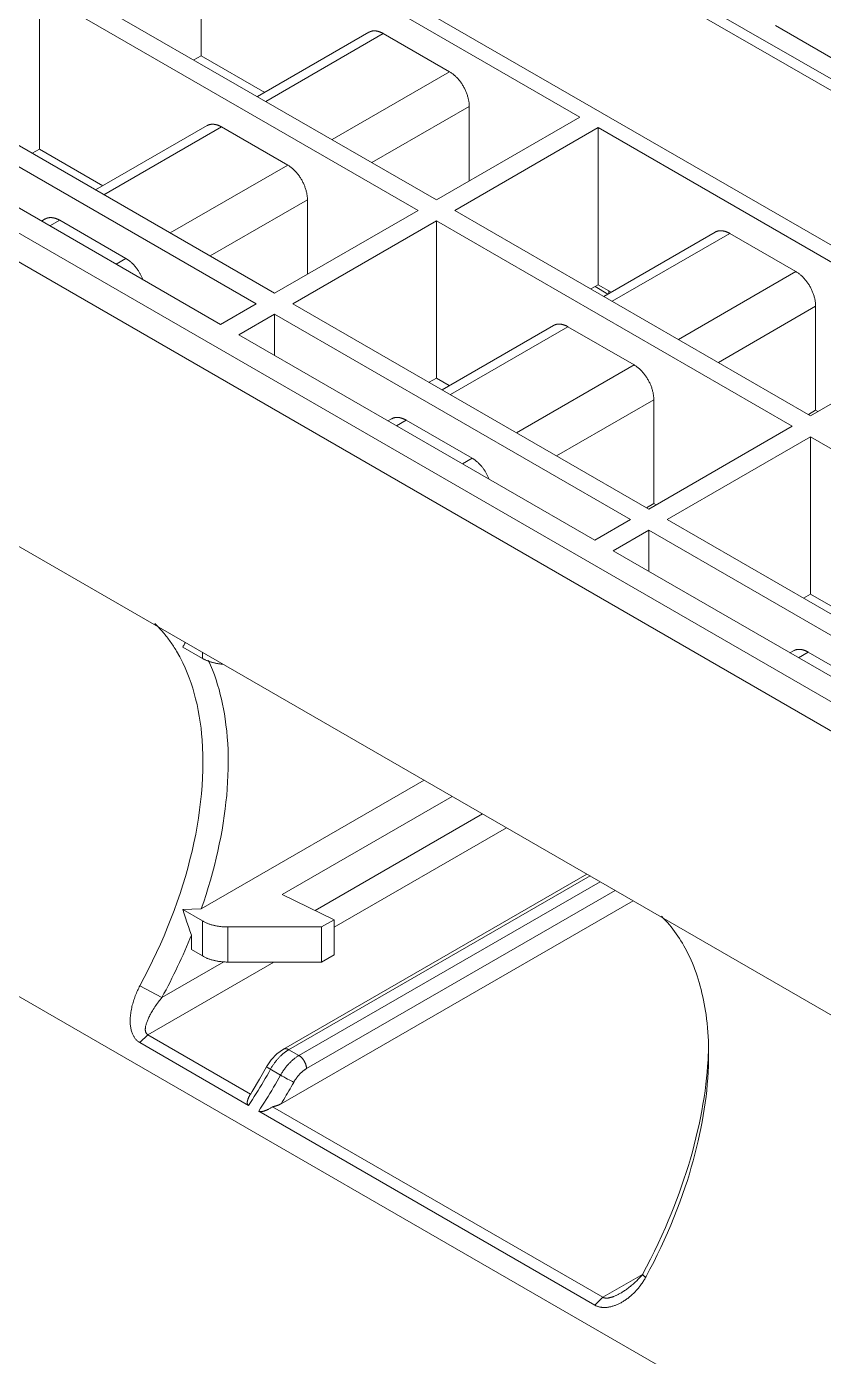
# Model space of a CAD drawing. Header units: inches. Extents: x 67248 to 85686, y -40174 to -31152.
# Drawn here: x 82407.74 to 82431.81, y -32875.11 to -32834.92 of the extents above; entities that cross this region are included whole.
import ezdxf

# ---------------------------------------------------------------- set-up
doc = ezdxf.new("R2010")
doc.units = ezdxf.units.IN
doc.header["$MEASUREMENT"] = 0

# ---------------------------------------------------------------- blocks, each defined once
blk = doc.blocks.new('ET200S')
at = {"lineweight": 0}
for p, q in [((98.562, 58.099), (16.537, 105.455)), ((95.592, 55.16), (11.446, 103.741)), ((49.842, 85.901), (28.134, 98.434)), ((0.38, 97.352), (61.172, 62.254)), ((0.026, 96.739), (60.351, 61.911)), ((24.236, 95.887), (24.236, 91.488)), ((24.236, 95.887), (34.825, 89.774)), ((20.223, 93.57), (30.812, 87.457)), ((19.71, 93.274), (19.71, 88.875)), ((19.71, 93.274), (30.299, 87.161)), ((40.292, 92.336), (50.241, 86.593)), ((28.924, 92.146), (25.807, 90.347)), ((29.328, 92.109), (26.041, 90.211)), ((29.328, 92.109), (31.18, 91.04)), ((24.033, 91.371), (24.236, 91.488)), ((24.236, 91.488), (26.01, 90.464)), ((15.697, 90.958), (26.286, 84.844)), ((31.18, 91.04), (27.893, 89.142)), ((15.185, 90.662), (25.774, 84.548)), ((14.186, 90.085), (24.775, 83.972)), ((31.731, 90.069), (29.009, 88.498)), ((31.731, 87.988), (31.731, 90.069)), ((30.812, 87.457), (34.825, 89.774)), ((24.398, 89.533), (21.281, 87.734)), ((24.803, 89.496), (21.516, 87.599)), ((24.803, 89.496), (26.655, 88.427)), ((31.325, 87.161), (35.337, 89.478)), ((35.337, 85.079), (35.337, 89.478)), ((35.337, 89.478), (45.29, 83.732)), ((53.842, 57.72), (0.026, 88.789)), ((19.507, 88.758), (19.71, 88.875)), ((19.71, 88.875), (21.485, 87.851)), ((26.655, 88.427), (23.367, 86.529)), ((27.206, 87.456), (24.484, 85.885)), ((26.286, 84.844), (30.299, 87.161)), ((27.206, 85.375), (27.206, 87.456)), ((31.325, 87.161), (41.277, 81.415)), ((19.873, 86.921), (19.77, 86.861)), ((20.277, 86.884), (20.004, 86.726)), ((20.277, 86.884), (22.129, 85.814)), ((26.799, 84.548), (30.812, 86.865)), ((30.812, 82.466), (30.812, 86.865)), ((30.812, 86.865), (40.764, 81.119)), ((38.611, 86.553), (35.494, 84.754)), ((39.016, 86.516), (35.729, 84.618)), ((39.016, 86.516), (40.867, 85.447)), ((22.129, 85.814), (21.856, 85.657)), ((40.867, 85.447), (37.58, 83.549)), ((35.134, 84.962), (35.337, 85.079)), ((35.611, 84.821), (35.25, 85.029)), ((35.337, 85.079), (35.697, 84.871)), ((35.632, 84.908), (35.632, 84.833)), ((24.775, 83.972), (25.774, 84.548)), ((26.799, 84.548), (36.752, 78.802)), ((25.288, 83.676), (26.286, 84.252)), ((26.286, 83.099), (26.286, 84.252)), ((26.286, 84.252), (36.239, 78.506)), ((41.418, 84.476), (38.697, 82.905)), ((41.418, 84.476), (41.418, 81.568)), ((34.086, 83.94), (30.969, 82.141)), ((34.49, 83.903), (31.203, 82.006)), ((34.49, 83.903), (36.342, 82.834)), ((25.288, 83.676), (35.24, 77.93)), ((41.277, 81.415), (45.29, 83.732)), ((36.342, 82.834), (33.055, 80.937)), ((30.609, 82.349), (30.812, 82.466)), ((30.812, 82.466), (31.172, 82.258)), ((36.893, 81.863), (34.171, 80.292)), ((36.893, 81.863), (36.893, 78.955)), ((41.215, 81.451), (41.418, 81.568)), ((41.418, 81.568), (41.48, 81.532)), ((29.56, 81.328), (29.457, 81.268)), ((29.965, 81.291), (29.692, 81.133)), ((29.965, 81.291), (31.816, 80.222)), ((36.752, 78.802), (40.764, 81.119)), ((37.264, 78.506), (41.277, 80.823)), ((41.277, 76.424), (41.277, 80.823)), ((41.277, 80.823), (55.897, 72.383)), ((31.816, 80.222), (31.543, 80.064)), ((36.69, 78.838), (36.893, 78.955)), ((36.893, 78.955), (36.955, 78.92)), ((35.24, 77.93), (36.239, 78.506)), ((35.753, 77.634), (36.752, 78.21)), ((36.752, 77.057), (36.752, 78.21)), ((36.752, 78.21), (51.371, 69.77)), ((37.264, 78.506), (51.884, 70.066)), ((35.753, 77.634), (50.372, 69.193)), ((41.074, 76.307), (41.277, 76.424)), ((41.277, 76.424), (42.415, 75.767)), ((43.528, 51.078), (0.026, 76.193)), ((23.721, 74.939), (24.27, 74.622)), ((40.7, 74.777), (40.803, 74.837)), ((24.27, 74.622), (24.27, 74.793)), ((40.935, 74.642), (41.208, 74.8)), ((43.06, 73.731), (41.208, 74.8)), ((30.473, 71.211), (24.236, 67.61)), ((31.251, 70.762), (26.496, 68.017)), ((32.1, 70.272), (27.419, 67.569)), ((27.957, 67.1), (32.775, 69.882)), ((35.021, 68.586), (26.534, 63.686)), ((35.109, 68.535), (26.678, 63.668)), ((35.391, 68.372), (26.967, 63.508)), ((35.816, 68.127), (27.179, 63.141)), ((36.311, 67.841), (26.471, 62.16)), ((26.496, 68.017), (27.957, 67.309)), ((24.27, 67.274), (23.718, 67.592)), ((24.27, 66.294), (24.27, 67.274)), ((24.977, 66.125), (24.977, 67.105)), ((27.603, 67.105), (24.977, 67.105)), ((27.957, 67.309), (27.603, 67.105)), ((27.603, 67.105), (27.603, 66.125)), ((27.957, 67.309), (27.957, 66.329)), ((23.962, 66.881), (23.962, 66.472)), ((24.27, 66.294), (23.962, 66.472)), ((27.957, 66.329), (27.603, 66.125)), ((22.742, 64.089), (26.267, 66.125)), ((23.137, 65.134), (24.867, 66.133)), ((27.603, 66.125), (24.977, 66.125)), ((23.137, 65.134), (22.522, 65.463)), ((22.742, 64.089), (22.518, 63.869)), ((22.742, 64.089), (25.614, 62.431)), ((22.518, 63.869), (25.559, 62.113)), ((26.534, 63.686), (26.352, 63.553)), ((26.684, 63.671), (26.967, 63.508)), ((26.194, 63.384), (26.064, 63.189)), ((26.352, 63.553), (26.194, 63.384)), ((26.064, 63.189), (25.865, 62.843)), ((26.08, 63.177), (26.078, 63.179)), ((26.083, 63.176), (26.08, 63.177)), ((26.088, 63.173), (26.083, 63.176)), ((26.111, 63.16), (26.088, 63.173)), ((26.156, 63.133), (26.135, 63.145)), ((26.456, 62.96), (26.156, 63.133)), ((25.865, 62.843), (25.657, 62.501)), ((25.657, 62.501), (25.619, 62.439)), ((25.842, 61.95), (35.246, 56.52)), ((26.233, 62.073), (35.47, 56.741)), ((35.47, 56.741), (36.572, 57.377)), ((36.572, 57.377), (36.664, 57.298)), ((36.664, 57.298), (36.679, 57.325)), ((35.47, 56.741), (35.246, 56.52))]:
    blk.add_line(p, q, dxfattribs=at)
for points in [[(28.924, 92.146), (28.93, 92.149), (28.937, 92.153), (28.943, 92.156), (28.95, 92.159), (28.957, 92.162), (28.963, 92.165), (28.97, 92.167), (28.977, 92.17), (28.984, 92.172), (28.991, 92.174), (28.998, 92.176), (29.005, 92.178), (29.013, 92.179), (29.02, 92.181), (29.027, 92.182), (29.035, 92.183), (29.042, 92.184), (29.05, 92.184), (29.058, 92.185), (29.065, 92.185), (29.073, 92.185), (29.08, 92.185), (29.088, 92.185), (29.095, 92.185), (29.103, 92.184), (29.111, 92.184), (29.118, 92.183), (29.126, 92.182), (29.133, 92.181), (29.141, 92.18), (29.148, 92.178), (29.156, 92.177), (29.165, 92.175), (29.175, 92.173), (29.184, 92.17), (29.194, 92.168), (29.203, 92.165), (29.213, 92.162), (29.222, 92.159), (29.231, 92.155), (29.24, 92.152), (29.249, 92.148), (29.258, 92.144), (29.267, 92.14), (29.276, 92.136), (29.285, 92.132), (29.294, 92.128), (29.303, 92.123), (29.311, 92.119), (29.32, 92.114), (29.328, 92.109)], [(31.18, 91.04), (31.199, 91.029), (31.217, 91.017), (31.235, 91.005), (31.252, 90.993), (31.269, 90.98), (31.286, 90.967), (31.303, 90.953), (31.319, 90.939), (31.335, 90.924), (31.351, 90.909), (31.368, 90.893), (31.385, 90.876), (31.401, 90.858), (31.417, 90.841), (31.433, 90.823), (31.448, 90.804), (31.463, 90.786), (31.477, 90.767), (31.491, 90.748), (31.505, 90.729), (31.519, 90.708), (31.532, 90.688), (31.545, 90.667), (31.558, 90.646), (31.571, 90.624), (31.583, 90.603), (31.594, 90.581), (31.605, 90.559), (31.616, 90.537), (31.626, 90.514), (31.636, 90.492), (31.645, 90.47), (31.654, 90.448), (31.663, 90.426), (31.671, 90.403), (31.678, 90.38), (31.686, 90.357), (31.692, 90.334), (31.699, 90.311), (31.704, 90.287), (31.709, 90.266), (31.714, 90.244), (31.717, 90.223), (31.721, 90.201), (31.724, 90.179), (31.726, 90.157), (31.728, 90.135), (31.73, 90.113), (31.731, 90.091), (31.731, 90.069)], [(24.399, 89.533), (24.405, 89.537), (24.411, 89.54), (24.418, 89.543), (24.425, 89.546), (24.431, 89.549), (24.438, 89.552), (24.445, 89.555), (24.452, 89.557), (24.458, 89.559), (24.465, 89.561), (24.472, 89.563), (24.48, 89.565), (24.487, 89.567), (24.495, 89.568), (24.502, 89.569), (24.51, 89.57), (24.517, 89.571), (24.525, 89.572), (24.532, 89.572), (24.54, 89.572), (24.547, 89.573), (24.555, 89.573), (24.562, 89.572), (24.57, 89.572), (24.578, 89.572), (24.585, 89.571), (24.593, 89.57), (24.6, 89.569), (24.608, 89.568), (24.615, 89.567), (24.623, 89.566), (24.63, 89.564), (24.64, 89.562), (24.649, 89.56), (24.659, 89.558), (24.668, 89.555), (24.678, 89.552), (24.687, 89.549), (24.696, 89.546), (24.706, 89.543), (24.715, 89.539), (24.724, 89.535), (24.733, 89.532), (24.742, 89.528), (24.751, 89.524), (24.76, 89.519), (24.768, 89.515), (24.777, 89.51), (24.786, 89.506), (24.794, 89.501), (24.803, 89.496)], [(26.655, 88.427), (26.673, 88.416), (26.691, 88.405), (26.709, 88.393), (26.727, 88.38), (26.744, 88.367), (26.761, 88.354), (26.778, 88.34), (26.794, 88.326), (26.81, 88.311), (26.826, 88.297), (26.843, 88.28), (26.859, 88.263), (26.876, 88.246), (26.892, 88.228), (26.907, 88.21), (26.922, 88.192), (26.937, 88.173), (26.952, 88.154), (26.966, 88.135), (26.979, 88.116), (26.993, 88.095), (27.007, 88.075), (27.02, 88.054), (27.033, 88.033), (27.045, 88.012), (27.057, 87.99), (27.069, 87.968), (27.08, 87.946), (27.091, 87.924), (27.101, 87.902), (27.111, 87.88), (27.12, 87.858), (27.129, 87.835), (27.137, 87.813), (27.145, 87.79), (27.153, 87.767), (27.16, 87.744), (27.167, 87.721), (27.173, 87.698), (27.179, 87.675), (27.184, 87.653), (27.188, 87.632), (27.192, 87.61), (27.196, 87.588), (27.199, 87.566), (27.201, 87.544), (27.203, 87.522), (27.204, 87.5), (27.205, 87.478), (27.206, 87.456)], [(19.873, 86.92), (19.879, 86.924), (19.886, 86.927), (19.892, 86.931), (19.899, 86.934), (19.906, 86.937), (19.912, 86.939), (19.919, 86.942), (19.926, 86.944), (19.933, 86.946), (19.94, 86.949), (19.947, 86.95), (19.954, 86.952), (19.962, 86.954), (19.969, 86.955), (19.977, 86.956), (19.984, 86.957), (19.992, 86.958), (19.999, 86.959), (20.007, 86.959), (20.014, 86.96), (20.022, 86.96), (20.029, 86.96), (20.037, 86.96), (20.045, 86.959), (20.052, 86.959), (20.06, 86.958), (20.067, 86.957), (20.075, 86.956), (20.082, 86.955), (20.09, 86.954), (20.097, 86.953), (20.105, 86.952), (20.114, 86.949), (20.124, 86.947), (20.133, 86.945), (20.143, 86.942), (20.152, 86.939), (20.162, 86.936), (20.171, 86.933), (20.18, 86.93), (20.189, 86.926), (20.198, 86.923), (20.207, 86.919), (20.216, 86.915), (20.225, 86.911), (20.234, 86.907), (20.243, 86.902), (20.252, 86.898), (20.26, 86.893), (20.269, 86.888), (20.277, 86.884)], [(38.611, 86.553), (38.618, 86.557), (38.624, 86.56), (38.631, 86.563), (38.637, 86.566), (38.644, 86.569), (38.651, 86.572), (38.658, 86.574), (38.664, 86.577), (38.671, 86.579), (38.678, 86.581), (38.685, 86.583), (38.693, 86.585), (38.7, 86.586), (38.707, 86.588), (38.715, 86.589), (38.722, 86.59), (38.73, 86.591), (38.737, 86.591), (38.745, 86.592), (38.753, 86.592), (38.76, 86.592), (38.768, 86.592), (38.775, 86.592), (38.783, 86.592), (38.79, 86.591), (38.798, 86.591), (38.806, 86.59), (38.813, 86.589), (38.821, 86.588), (38.828, 86.587), (38.836, 86.586), (38.843, 86.584), (38.853, 86.582), (38.862, 86.58), (38.872, 86.577), (38.881, 86.575), (38.891, 86.572), (38.9, 86.569), (38.909, 86.566), (38.918, 86.562), (38.928, 86.559), (38.937, 86.555), (38.946, 86.551), (38.955, 86.548), (38.964, 86.543), (38.972, 86.539), (38.981, 86.535), (38.99, 86.53), (38.999, 86.526), (39.007, 86.521), (39.016, 86.516)], [(22.129, 85.814), (22.143, 85.806), (22.157, 85.797), (22.171, 85.788), (22.185, 85.779), (22.199, 85.769), (22.212, 85.759), (22.225, 85.749), (22.238, 85.739), (22.251, 85.728), (22.263, 85.718), (22.276, 85.707), (22.288, 85.695), (22.3, 85.684), (22.314, 85.67), (22.328, 85.656), (22.342, 85.642), (22.356, 85.627), (22.369, 85.612), (22.382, 85.597), (22.394, 85.582), (22.407, 85.567), (22.419, 85.551), (22.431, 85.535), (22.443, 85.519), (22.454, 85.503), (22.466, 85.486), (22.477, 85.469), (22.488, 85.452), (22.499, 85.434), (22.509, 85.417), (22.52, 85.399), (22.53, 85.381), (22.539, 85.363), (22.549, 85.344), (22.558, 85.326), (22.567, 85.308), (22.576, 85.289), (22.584, 85.27), (22.592, 85.251), (22.6, 85.231)], [(40.867, 85.447), (40.886, 85.436), (40.904, 85.425), (40.922, 85.412), (40.94, 85.4), (40.957, 85.387), (40.974, 85.374), (40.99, 85.36), (41.007, 85.346), (41.023, 85.331), (41.039, 85.317), (41.056, 85.3), (41.072, 85.283), (41.089, 85.266), (41.104, 85.248), (41.12, 85.23), (41.135, 85.212), (41.15, 85.193), (41.164, 85.174), (41.179, 85.155), (41.192, 85.136), (41.206, 85.115), (41.22, 85.095), (41.233, 85.074), (41.246, 85.053), (41.258, 85.031), (41.27, 85.01), (41.282, 84.988), (41.293, 84.966), (41.303, 84.944), (41.314, 84.922), (41.324, 84.9), (41.333, 84.877), (41.342, 84.855), (41.35, 84.833), (41.358, 84.81), (41.366, 84.787), (41.373, 84.764), (41.38, 84.741), (41.386, 84.718), (41.392, 84.695), (41.397, 84.673), (41.401, 84.651), (41.405, 84.63), (41.408, 84.608), (41.411, 84.586), (41.414, 84.564), (41.416, 84.542), (41.417, 84.52), (41.418, 84.498), (41.418, 84.476)], [(34.086, 83.94), (34.092, 83.944), (34.099, 83.947), (34.105, 83.95), (34.112, 83.953), (34.119, 83.956), (34.125, 83.959), (34.132, 83.962), (34.139, 83.964), (34.146, 83.966), (34.153, 83.968), (34.16, 83.97), (34.167, 83.972), (34.175, 83.974), (34.182, 83.975), (34.189, 83.976), (34.197, 83.977), (34.204, 83.978), (34.212, 83.979), (34.22, 83.979), (34.227, 83.98), (34.235, 83.98), (34.242, 83.98), (34.25, 83.979), (34.257, 83.979), (34.265, 83.979), (34.273, 83.978), (34.28, 83.977), (34.288, 83.976), (34.295, 83.975), (34.303, 83.974), (34.31, 83.973), (34.318, 83.971), (34.327, 83.969), (34.337, 83.967), (34.346, 83.965), (34.356, 83.962), (34.365, 83.959), (34.375, 83.956), (34.384, 83.953), (34.393, 83.95), (34.402, 83.946), (34.411, 83.943), (34.42, 83.939), (34.429, 83.935), (34.438, 83.931), (34.447, 83.926), (34.456, 83.922), (34.465, 83.918), (34.473, 83.913), (34.482, 83.908), (34.49, 83.903)], [(36.342, 82.834), (36.36, 82.823), (36.379, 82.812), (36.397, 82.8), (36.414, 82.787), (36.431, 82.774), (36.448, 82.761), (36.465, 82.747), (36.481, 82.733), (36.497, 82.719), (36.513, 82.704), (36.53, 82.687), (36.547, 82.67), (36.563, 82.653), (36.579, 82.635), (36.595, 82.617), (36.61, 82.599), (36.625, 82.58), (36.639, 82.561), (36.653, 82.542), (36.667, 82.523), (36.681, 82.503), (36.694, 82.482), (36.707, 82.461), (36.72, 82.44), (36.733, 82.419), (36.745, 82.397), (36.756, 82.375), (36.767, 82.353), (36.778, 82.331), (36.788, 82.309), (36.798, 82.287), (36.807, 82.265), (36.816, 82.242), (36.825, 82.22), (36.833, 82.197), (36.84, 82.174), (36.848, 82.151), (36.854, 82.128), (36.86, 82.105), (36.866, 82.082), (36.871, 82.06), (36.875, 82.039), (36.879, 82.017), (36.883, 81.995), (36.886, 81.973), (36.888, 81.951), (36.89, 81.929), (36.892, 81.907), (36.893, 81.885), (36.893, 81.863)], [(29.561, 81.327), (29.567, 81.331), (29.573, 81.334), (29.58, 81.338), (29.586, 81.341), (29.593, 81.344), (29.6, 81.346), (29.607, 81.349), (29.613, 81.351), (29.62, 81.354), (29.627, 81.356), (29.634, 81.358), (29.642, 81.359), (29.649, 81.361), (29.657, 81.362), (29.664, 81.363), (29.671, 81.364), (29.679, 81.365), (29.686, 81.366), (29.694, 81.366), (29.702, 81.367), (29.709, 81.367), (29.717, 81.367), (29.724, 81.367), (29.732, 81.366), (29.739, 81.366), (29.747, 81.365), (29.755, 81.364), (29.762, 81.364), (29.77, 81.363), (29.777, 81.361), (29.785, 81.36), (29.792, 81.359), (29.802, 81.357), (29.811, 81.354), (29.821, 81.352), (29.83, 81.349), (29.84, 81.346), (29.849, 81.343), (29.858, 81.34), (29.868, 81.337), (29.877, 81.333), (29.886, 81.33), (29.895, 81.326), (29.904, 81.322), (29.913, 81.318), (29.922, 81.314), (29.93, 81.309), (29.939, 81.305), (29.948, 81.3), (29.956, 81.295), (29.965, 81.291)], [(31.816, 80.222), (31.831, 80.213), (31.845, 80.204), (31.859, 80.195), (31.872, 80.186), (31.886, 80.176), (31.899, 80.167), (31.912, 80.156), (31.925, 80.146), (31.938, 80.135), (31.951, 80.125), (31.963, 80.114), (31.976, 80.102), (31.988, 80.091), (32.002, 80.077), (32.016, 80.063), (32.03, 80.049), (32.043, 80.034), (32.056, 80.019), (32.069, 80.004), (32.082, 79.989), (32.094, 79.974), (32.106, 79.958), (32.118, 79.942), (32.13, 79.926), (32.141, 79.91), (32.153, 79.893), (32.164, 79.876), (32.175, 79.859), (32.186, 79.841), (32.197, 79.824), (32.207, 79.806), (32.217, 79.788), (32.227, 79.77), (32.236, 79.752), (32.245, 79.733), (32.254, 79.715), (32.263, 79.696), (32.271, 79.677), (32.28, 79.658), (32.287, 79.638)], [(23.545, 74.825), (23.524, 74.86), (23.503, 74.894), (23.482, 74.928), (23.46, 74.961), (23.438, 74.995), (23.416, 75.028), (23.393, 75.061), (23.37, 75.094), (23.346, 75.127), (23.322, 75.159), (23.298, 75.191), (23.274, 75.223), (23.249, 75.254), (23.224, 75.285), (23.198, 75.316), (23.173, 75.346), (23.149, 75.375), (23.123, 75.403), (23.098, 75.432), (23.072, 75.46), (23.045, 75.488), (23.019, 75.515), (22.992, 75.542), (22.965, 75.569), (22.937, 75.596)], [(22.522, 65.463), (22.644, 65.692), (22.762, 65.922), (22.877, 66.154), (22.988, 66.389), (23.095, 66.625), (23.198, 66.862), (23.296, 67.096), (23.389, 67.332), (23.478, 67.569), (23.564, 67.807), (23.645, 68.047), (23.722, 68.288), (23.792, 68.521), (23.858, 68.755), (23.92, 68.99), (23.978, 69.226), (24.031, 69.463), (24.08, 69.702), (24.121, 69.927), (24.158, 70.154), (24.191, 70.381), (24.219, 70.608), (24.242, 70.836), (24.261, 71.065), (24.273, 71.277), (24.281, 71.49), (24.283, 71.703), (24.281, 71.916), (24.274, 72.128), (24.261, 72.341), (24.246, 72.507), (24.229, 72.673), (24.207, 72.839), (24.181, 73.004), (24.152, 73.168), (24.118, 73.332), (24.079, 73.495), (24.041, 73.642), (23.998, 73.788), (23.951, 73.933), (23.901, 74.076), (23.845, 74.218), (23.786, 74.358), (23.722, 74.496), (23.637, 74.662), (23.545, 74.825)], [(23.792, 75.069), (23.78, 75.047), (23.768, 75.026), (23.756, 75.004), (23.745, 74.982), (23.733, 74.961), (23.721, 74.939)], [(40.804, 74.836), (40.81, 74.84), (40.816, 74.843), (40.823, 74.847), (40.829, 74.85), (40.836, 74.853), (40.843, 74.855), (40.85, 74.858), (40.857, 74.86), (40.863, 74.863), (40.87, 74.865), (40.877, 74.866), (40.885, 74.868), (40.892, 74.87), (40.9, 74.871), (40.907, 74.872), (40.915, 74.873), (40.922, 74.874), (40.93, 74.875), (40.937, 74.875), (40.945, 74.876), (40.952, 74.876), (40.96, 74.876), (40.967, 74.876), (40.975, 74.875), (40.983, 74.875), (40.99, 74.874), (40.998, 74.873), (41.005, 74.873), (41.013, 74.872), (41.02, 74.87), (41.028, 74.869), (41.035, 74.868), (41.045, 74.866), (41.054, 74.863), (41.064, 74.861), (41.073, 74.858), (41.083, 74.855), (41.092, 74.852), (41.101, 74.849), (41.111, 74.846), (41.12, 74.842), (41.129, 74.839), (41.138, 74.835), (41.147, 74.831), (41.156, 74.827), (41.165, 74.823), (41.173, 74.818), (41.182, 74.814), (41.191, 74.809), (41.199, 74.804), (41.208, 74.8)], [(24.433, 74.572), (24.493, 74.436), (24.55, 74.298), (24.602, 74.159), (24.651, 74.019), (24.694, 73.885), (24.733, 73.751), (24.769, 73.616), (24.802, 73.48), (24.832, 73.344), (24.859, 73.207), (24.883, 73.069), (24.905, 72.931), (24.928, 72.759), (24.948, 72.587), (24.963, 72.414), (24.975, 72.24), (24.984, 72.067), (24.989, 71.893), (24.99, 71.72), (24.989, 71.532), (24.983, 71.345), (24.974, 71.157), (24.962, 70.97), (24.947, 70.783), (24.928, 70.597), (24.906, 70.411), (24.88, 70.212), (24.85, 70.014), (24.817, 69.816), (24.78, 69.619), (24.741, 69.422), (24.699, 69.226), (24.653, 69.03), (24.603, 68.825), (24.549, 68.62), (24.492, 68.416), (24.432, 68.213), (24.369, 68.011), (24.304, 67.81), (24.236, 67.61)], [(24.84, 74.459), (24.819, 74.46), (24.799, 74.462), (24.779, 74.465), (24.759, 74.467), (24.738, 74.47), (24.718, 74.473), (24.699, 74.476), (24.681, 74.479), (24.662, 74.483), (24.643, 74.486), (24.624, 74.49), (24.606, 74.494), (24.587, 74.499), (24.569, 74.503), (24.55, 74.508), (24.532, 74.513), (24.513, 74.519), (24.495, 74.525), (24.477, 74.53), (24.461, 74.536), (24.444, 74.542), (24.428, 74.548), (24.411, 74.554), (24.395, 74.561), (24.379, 74.568), (24.363, 74.575), (24.347, 74.582), (24.332, 74.59), (24.316, 74.597), (24.3, 74.605), (24.285, 74.614), (24.27, 74.622)], [(23.718, 67.592), (23.976, 67.601), (24.236, 67.61)], [(23.718, 67.592), (23.756, 67.476), (23.795, 67.36), (23.836, 67.242), (23.876, 67.123), (23.919, 67.002), (23.962, 66.881)], [(38.426, 63.551), (38.425, 63.674), (38.422, 63.797), (38.418, 63.919), (38.412, 64.042), (38.404, 64.165), (38.394, 64.287), (38.382, 64.409), (38.368, 64.531), (38.352, 64.653), (38.337, 64.754), (38.321, 64.855), (38.303, 64.955), (38.284, 65.055), (38.263, 65.155), (38.24, 65.254), (38.216, 65.353), (38.19, 65.452), (38.162, 65.55), (38.132, 65.648), (38.104, 65.737), (38.073, 65.826), (38.041, 65.914), (38.008, 66.002), (37.973, 66.089), (37.936, 66.176), (37.897, 66.261), (37.857, 66.346), (37.815, 66.43), (37.771, 66.513), (37.732, 66.582), (37.693, 66.651), (37.652, 66.718), (37.609, 66.785), (37.566, 66.851), (37.521, 66.916), (37.475, 66.98), (37.427, 67.044), (37.378, 67.106), (37.328, 67.167), (37.276, 67.227), (37.221, 67.287), (37.165, 67.347), (37.107, 67.405)], [(24.27, 67.274), (24.286, 67.264), (24.303, 67.255), (24.32, 67.247), (24.337, 67.238), (24.354, 67.23), (24.371, 67.223), (24.388, 67.215), (24.406, 67.208), (24.424, 67.201), (24.441, 67.194), (24.459, 67.188), (24.477, 67.182), (24.497, 67.176), (24.517, 67.169), (24.536, 67.164), (24.556, 67.158), (24.576, 67.153), (24.596, 67.148), (24.617, 67.143), (24.637, 67.139), (24.657, 67.135), (24.677, 67.131), (24.698, 67.128), (24.718, 67.124), (24.742, 67.121), (24.765, 67.118), (24.788, 67.115), (24.812, 67.113), (24.836, 67.11), (24.859, 67.109), (24.883, 67.107), (24.906, 67.106), (24.93, 67.105), (24.953, 67.105), (24.977, 67.105)], [(23.962, 66.881), (23.916, 66.77), (23.87, 66.659), (23.823, 66.548), (23.775, 66.438), (23.727, 66.328), (23.677, 66.218), (23.627, 66.109), (23.576, 66), (23.524, 65.89), (23.471, 65.781), (23.417, 65.672), (23.362, 65.564), (23.307, 65.456), (23.251, 65.348), (23.194, 65.241), (23.137, 65.134)], [(24.977, 66.125), (24.953, 66.125), (24.93, 66.125), (24.906, 66.126), (24.883, 66.127), (24.859, 66.129), (24.836, 66.131), (24.812, 66.133), (24.788, 66.135), (24.765, 66.138), (24.742, 66.141), (24.718, 66.144), (24.698, 66.148), (24.677, 66.151), (24.657, 66.155), (24.637, 66.159), (24.617, 66.164), (24.596, 66.168), (24.576, 66.173), (24.556, 66.178), (24.536, 66.184), (24.517, 66.19), (24.497, 66.196), (24.477, 66.202), (24.459, 66.208), (24.441, 66.215), (24.424, 66.221), (24.406, 66.228), (24.388, 66.235), (24.371, 66.243), (24.354, 66.251), (24.337, 66.259), (24.32, 66.267), (24.303, 66.276), (24.286, 66.285), (24.27, 66.294)], [(22.522, 65.463), (22.504, 65.429), (22.486, 65.394), (22.469, 65.359), (22.452, 65.324), (22.436, 65.289), (22.421, 65.253), (22.406, 65.217), (22.392, 65.181), (22.378, 65.144), (22.365, 65.107), (22.352, 65.07), (22.34, 65.033), (22.329, 64.996), (22.318, 64.958), (22.308, 64.92), (22.299, 64.881), (22.29, 64.841), (22.281, 64.801), (22.274, 64.761), (22.267, 64.721), (22.262, 64.681), (22.257, 64.644), (22.254, 64.607), (22.251, 64.571), (22.249, 64.534), (22.248, 64.497), (22.248, 64.46), (22.249, 64.432), (22.25, 64.403), (22.252, 64.375), (22.255, 64.347), (22.258, 64.318), (22.263, 64.29), (22.268, 64.262), (22.273, 64.238), (22.279, 64.214), (22.285, 64.19), (22.293, 64.166), (22.301, 64.142), (22.31, 64.119), (22.32, 64.096), (22.328, 64.078), (22.337, 64.061), (22.346, 64.044), (22.356, 64.027), (22.367, 64.011), (22.378, 63.995), (22.39, 63.979), (22.403, 63.964), (22.415, 63.95), (22.429, 63.937), (22.442, 63.924), (22.457, 63.912), (22.471, 63.9), (22.486, 63.889), (22.502, 63.878), (22.518, 63.869)], [(23.137, 65.134), (23.111, 65.102), (23.086, 65.071), (23.061, 65.038), (23.036, 65.006), (23.012, 64.973), (22.988, 64.94), (22.964, 64.905), (22.94, 64.87), (22.917, 64.835), (22.895, 64.799), (22.872, 64.763), (22.854, 64.731), (22.835, 64.699), (22.818, 64.667), (22.8, 64.635), (22.784, 64.602), (22.772, 64.578), (22.761, 64.554), (22.75, 64.53), (22.739, 64.505), (22.729, 64.48), (22.719, 64.456), (22.712, 64.435), (22.705, 64.413), (22.698, 64.392), (22.692, 64.37), (22.686, 64.349), (22.681, 64.327), (22.679, 64.312), (22.676, 64.297), (22.674, 64.282), (22.673, 64.267), (22.672, 64.252), (22.671, 64.237), (22.672, 64.222), (22.673, 64.211), (22.674, 64.201), (22.675, 64.191), (22.677, 64.181), (22.68, 64.171), (22.683, 64.161), (22.687, 64.151), (22.692, 64.142), (22.696, 64.135), (22.7, 64.128), (22.705, 64.122), (22.71, 64.115), (22.716, 64.109), (22.722, 64.104), (22.728, 64.098), (22.735, 64.094), (22.742, 64.089)], [(26.684, 63.671), (26.681, 63.673), (26.678, 63.675), (26.675, 63.676), (26.672, 63.678), (26.669, 63.679), (26.666, 63.681), (26.663, 63.682), (26.66, 63.684), (26.656, 63.685), (26.653, 63.687), (26.65, 63.688), (26.647, 63.689), (26.644, 63.69), (26.64, 63.691), (26.637, 63.693), (26.634, 63.694), (26.63, 63.694), (26.627, 63.695), (26.624, 63.696), (26.62, 63.697), (26.617, 63.698), (26.613, 63.698), (26.61, 63.699), (26.606, 63.699), (26.603, 63.699), (26.6, 63.7), (26.598, 63.7), (26.595, 63.7), (26.592, 63.7), (26.59, 63.7), (26.587, 63.7), (26.584, 63.7), (26.582, 63.7), (26.579, 63.7), (26.576, 63.699), (26.574, 63.699), (26.571, 63.699), (26.569, 63.698), (26.566, 63.698), (26.563, 63.697), (26.561, 63.697), (26.558, 63.696), (26.556, 63.695), (26.553, 63.694), (26.551, 63.694), (26.548, 63.693), (26.546, 63.692), (26.543, 63.691), (26.541, 63.69), (26.539, 63.689), (26.536, 63.687), (26.534, 63.686)], [(26.678, 63.668), (26.672, 63.664), (26.666, 63.66), (26.659, 63.656), (26.653, 63.653), (26.647, 63.649), (26.641, 63.645), (26.635, 63.641), (26.629, 63.637), (26.623, 63.633), (26.617, 63.629), (26.611, 63.625), (26.605, 63.621), (26.6, 63.617), (26.594, 63.612), (26.588, 63.608)], [(26.546, 63.576), (26.531, 63.563), (26.516, 63.551), (26.502, 63.538), (26.487, 63.526), (26.473, 63.512), (26.459, 63.499), (26.446, 63.486), (26.432, 63.472), (26.419, 63.458), (26.405, 63.444), (26.392, 63.429), (26.378, 63.414), (26.365, 63.399), (26.352, 63.384), (26.339, 63.368), (26.326, 63.352), (26.314, 63.336), (26.301, 63.32), (26.289, 63.304), (26.277, 63.288), (26.265, 63.27), (26.252, 63.252), (26.24, 63.234), (26.228, 63.216), (26.217, 63.198), (26.205, 63.179), (26.194, 63.161), (26.183, 63.142), (26.173, 63.123)], [(26.967, 63.508), (26.95, 63.498), (26.934, 63.488), (26.918, 63.478), (26.902, 63.467), (26.886, 63.456), (26.871, 63.445), (26.855, 63.433), (26.84, 63.421), (26.825, 63.409), (26.809, 63.396), (26.793, 63.383), (26.778, 63.369), (26.762, 63.355), (26.747, 63.341), (26.732, 63.326), (26.718, 63.311), (26.703, 63.297), (26.689, 63.282), (26.672, 63.263), (26.656, 63.245), (26.64, 63.226), (26.624, 63.208), (26.609, 63.188), (26.593, 63.169), (26.579, 63.15), (26.564, 63.13), (26.549, 63.109), (26.535, 63.088), (26.521, 63.068), (26.507, 63.046), (26.494, 63.025), (26.481, 63.004), (26.468, 62.982), (26.456, 62.96)], [(26.588, 63.608), (26.584, 63.605), (26.579, 63.602), (26.575, 63.599), (26.571, 63.595), (26.567, 63.592), (26.563, 63.589), (26.558, 63.586), (26.554, 63.582), (26.546, 63.576)], [(27.179, 63.141), (27.179, 63.149), (27.179, 63.157), (27.178, 63.165), (27.177, 63.173), (27.177, 63.181), (27.175, 63.189), (27.174, 63.197), (27.173, 63.204), (27.171, 63.212), (27.169, 63.22), (27.167, 63.228), (27.165, 63.236), (27.163, 63.244), (27.16, 63.253), (27.157, 63.262), (27.154, 63.271), (27.15, 63.28), (27.147, 63.289), (27.143, 63.298), (27.139, 63.307), (27.135, 63.316), (27.131, 63.324), (27.126, 63.333), (27.122, 63.341), (27.117, 63.35), (27.112, 63.358), (27.107, 63.366), (27.102, 63.374), (27.096, 63.382), (27.091, 63.39), (27.085, 63.398), (27.08, 63.406), (27.074, 63.413), (27.067, 63.421), (27.061, 63.428), (27.055, 63.435), (27.048, 63.442), (27.043, 63.448), (27.037, 63.454), (27.031, 63.46), (27.025, 63.465), (27.019, 63.47), (27.013, 63.476), (27.007, 63.481), (27, 63.486), (26.994, 63.49), (26.987, 63.495), (26.981, 63.5), (26.974, 63.504), (26.967, 63.508)], [(36.572, 57.377), (36.687, 57.593), (36.799, 57.81), (36.908, 58.028), (37.013, 58.248), (37.116, 58.47), (37.215, 58.693), (37.297, 58.883), (37.377, 59.074), (37.454, 59.267), (37.528, 59.46), (37.6, 59.654), (37.67, 59.849), (37.736, 60.045), (37.799, 60.236), (37.858, 60.427), (37.915, 60.619), (37.97, 60.812), (38.022, 61.006), (38.071, 61.201), (38.117, 61.396), (38.158, 61.582), (38.197, 61.768), (38.233, 61.956), (38.266, 62.143), (38.296, 62.332), (38.324, 62.52), (38.348, 62.709), (38.367, 62.877), (38.384, 63.046), (38.397, 63.214), (38.409, 63.383), (38.417, 63.552)], [(36.679, 57.325), (36.785, 57.525), (36.889, 57.727), (36.99, 57.93), (37.088, 58.135), (37.184, 58.341), (37.276, 58.548), (37.367, 58.759), (37.454, 58.972), (37.538, 59.185), (37.619, 59.4), (37.697, 59.616), (37.771, 59.833), (37.83, 60.014), (37.887, 60.196), (37.941, 60.379), (37.993, 60.562), (38.042, 60.746), (38.089, 60.931), (38.133, 61.116), (38.172, 61.293), (38.209, 61.47), (38.243, 61.648), (38.274, 61.826), (38.303, 62.005), (38.329, 62.184), (38.352, 62.364), (38.371, 62.533), (38.387, 62.702), (38.401, 62.871), (38.412, 63.041), (38.419, 63.211), (38.424, 63.381), (38.426, 63.551)], [(26.173, 63.123), (26.124, 63.037), (26.075, 62.952), (26.026, 62.866), (25.976, 62.781), (25.926, 62.697), (25.875, 62.612), (25.823, 62.528), (25.771, 62.444), (25.719, 62.361), (25.666, 62.278), (25.613, 62.195), (25.559, 62.113)], [(25.842, 61.95), (25.895, 62.032), (25.949, 62.115), (26.002, 62.198), (26.054, 62.281), (26.106, 62.365), (26.157, 62.449), (26.208, 62.533), (26.259, 62.618), (26.309, 62.703), (26.358, 62.788), (26.407, 62.874), (26.456, 62.96)], [(26.078, 63.179), (26.075, 63.181), (26.074, 63.181), (26.073, 63.182), (26.073, 63.182), (26.072, 63.183), (26.071, 63.183), (26.071, 63.184), (26.07, 63.184), (26.069, 63.184), (26.069, 63.185), (26.069, 63.185), (26.068, 63.185), (26.068, 63.185), (26.068, 63.186), (26.068, 63.186), (26.068, 63.186), (26.068, 63.186), (26.068, 63.186), (26.068, 63.186)], [(26.135, 63.145), (26.124, 63.152), (26.122, 63.153), (26.12, 63.154), (26.117, 63.156), (26.115, 63.157), (26.113, 63.158), (26.111, 63.16)], [(26.821, 62.757), (26.784, 62.777), (26.746, 62.797), (26.698, 62.823), (26.65, 62.85), (26.599, 62.878), (26.548, 62.907), (26.502, 62.933), (26.456, 62.96)], [(27.179, 63.141), (27.168, 63.134), (27.156, 63.127), (27.145, 63.119), (27.134, 63.112), (27.123, 63.104), (27.112, 63.096), (27.101, 63.088), (27.09, 63.08), (27.08, 63.071), (27.069, 63.062), (27.057, 63.053), (27.047, 63.043), (27.036, 63.033), (27.025, 63.023), (27.015, 63.013), (27.005, 63.003), (26.994, 62.993), (26.984, 62.982), (26.973, 62.969), (26.961, 62.957), (26.95, 62.944), (26.939, 62.93), (26.928, 62.917), (26.918, 62.903), (26.907, 62.89), (26.897, 62.876), (26.887, 62.862), (26.877, 62.847), (26.867, 62.832), (26.857, 62.817), (26.848, 62.803), (26.839, 62.787), (26.83, 62.772), (26.821, 62.757)], [(26.821, 62.757), (26.787, 62.697), (26.753, 62.636), (26.719, 62.576), (26.684, 62.516), (26.649, 62.457), (26.614, 62.397), (26.579, 62.338), (26.543, 62.278), (26.507, 62.219), (26.471, 62.16)], [(25.575, 62.362), (25.571, 62.355), (25.568, 62.347), (25.564, 62.339), (25.56, 62.331), (25.557, 62.323), (25.553, 62.315), (25.55, 62.307), (25.547, 62.299), (25.544, 62.292), (25.542, 62.286), (25.54, 62.28), (25.538, 62.273), (25.536, 62.267), (25.534, 62.26), (25.532, 62.254), (25.53, 62.247), (25.528, 62.241), (25.527, 62.236), (25.526, 62.232), (25.525, 62.227), (25.525, 62.222), (25.524, 62.217), (25.523, 62.213), (25.523, 62.208), (25.522, 62.203), (25.522, 62.198), (25.522, 62.193), (25.522, 62.189), (25.522, 62.185), (25.522, 62.182), (25.522, 62.179), (25.522, 62.175), (25.523, 62.172), (25.523, 62.169), (25.524, 62.166), (25.524, 62.162), (25.525, 62.159), (25.526, 62.156), (25.527, 62.153), (25.528, 62.15), (25.529, 62.147), (25.531, 62.144), (25.532, 62.142), (25.533, 62.139), (25.534, 62.137), (25.536, 62.135), (25.537, 62.133), (25.539, 62.13), (25.541, 62.128), (25.542, 62.126), (25.544, 62.124), (25.546, 62.123), (25.548, 62.121), (25.55, 62.119), (25.552, 62.117), (25.554, 62.116), (25.556, 62.114), (25.559, 62.113)], [(25.619, 62.439), (25.611, 62.426), (25.607, 62.421), (25.604, 62.416), (25.601, 62.41), (25.598, 62.405), (25.595, 62.4), (25.592, 62.395), (25.589, 62.389), (25.587, 62.384), (25.584, 62.379), (25.581, 62.373), (25.578, 62.368), (25.575, 62.362)], [(26.471, 62.16), (26.464, 62.156), (26.456, 62.152), (26.448, 62.148), (26.441, 62.144), (26.433, 62.14), (26.425, 62.136), (26.418, 62.132), (26.41, 62.129), (26.402, 62.125), (26.394, 62.122), (26.385, 62.118), (26.377, 62.115), (26.368, 62.111), (26.359, 62.108), (26.35, 62.105), (26.341, 62.102), (26.332, 62.099), (26.323, 62.096), (26.314, 62.093), (26.305, 62.091), (26.296, 62.088), (26.287, 62.086), (26.278, 62.083), (26.269, 62.081), (26.261, 62.079), (26.252, 62.077), (26.243, 62.075), (26.233, 62.073)], [(25.842, 61.95), (25.845, 61.948), (25.849, 61.946), (25.853, 61.944), (25.857, 61.943), (25.861, 61.942), (25.865, 61.941), (25.869, 61.94), (25.874, 61.939), (25.878, 61.938), (25.882, 61.938), (25.888, 61.937), (25.894, 61.937), (25.9, 61.937), (25.906, 61.937), (25.913, 61.938), (25.919, 61.938), (25.925, 61.939), (25.931, 61.94), (25.94, 61.941), (25.949, 61.943), (25.958, 61.945), (25.966, 61.947), (25.975, 61.949), (25.984, 61.952), (25.994, 61.955), (26.004, 61.958), (26.013, 61.961), (26.023, 61.965), (26.032, 61.969), (26.042, 61.972), (26.054, 61.978), (26.067, 61.983), (26.079, 61.989), (26.091, 61.994), (26.104, 62), (26.12, 62.008), (26.136, 62.017), (26.152, 62.025), (26.168, 62.034), (26.184, 62.044), (26.201, 62.053), (26.217, 62.063), (26.233, 62.073)], [(35.962, 56.856), (35.985, 56.87), (36.009, 56.884), (36.032, 56.899), (36.055, 56.913), (36.077, 56.929), (36.101, 56.945), (36.124, 56.961), (36.148, 56.978), (36.171, 56.995), (36.193, 57.013), (36.216, 57.03), (36.238, 57.048), (36.263, 57.068), (36.287, 57.089), (36.311, 57.11), (36.335, 57.131), (36.358, 57.152), (36.381, 57.174), (36.404, 57.196), (36.424, 57.215), (36.443, 57.235), (36.462, 57.254), (36.481, 57.274), (36.5, 57.294), (36.518, 57.315), (36.536, 57.335), (36.554, 57.356), (36.572, 57.377)], [(36.12, 56.682), (36.141, 56.697), (36.162, 56.712), (36.183, 56.728), (36.203, 56.744), (36.223, 56.76), (36.243, 56.777), (36.262, 56.794), (36.282, 56.811), (36.301, 56.829), (36.32, 56.847), (36.339, 56.865), (36.357, 56.884), (36.376, 56.903), (36.394, 56.922), (36.411, 56.941), (36.429, 56.961), (36.446, 56.981), (36.463, 57.001), (36.48, 57.022), (36.496, 57.042), (36.514, 57.066), (36.532, 57.089), (36.549, 57.114), (36.566, 57.138), (36.583, 57.163), (36.597, 57.185), (36.611, 57.207), (36.625, 57.229), (36.639, 57.252), (36.652, 57.275), (36.664, 57.298)], [(35.246, 56.52), (35.259, 56.513), (35.271, 56.507), (35.284, 56.501), (35.297, 56.495), (35.31, 56.49), (35.323, 56.485), (35.337, 56.48), (35.351, 56.476), (35.366, 56.472), (35.381, 56.469), (35.396, 56.465), (35.411, 56.463), (35.426, 56.461), (35.441, 56.459), (35.457, 56.457), (35.472, 56.456), (35.487, 56.455), (35.503, 56.455), (35.52, 56.455), (35.537, 56.456), (35.554, 56.457), (35.571, 56.458), (35.588, 56.46), (35.605, 56.462), (35.622, 56.464), (35.638, 56.467), (35.655, 56.47), (35.672, 56.474), (35.689, 56.478), (35.709, 56.483), (35.73, 56.489), (35.751, 56.495), (35.771, 56.501), (35.791, 56.508), (35.812, 56.515), (35.832, 56.523), (35.852, 56.531), (35.871, 56.54), (35.891, 56.549), (35.912, 56.559), (35.934, 56.569), (35.955, 56.58), (35.976, 56.591), (35.997, 56.603), (36.018, 56.615), (36.038, 56.627), (36.058, 56.64), (36.078, 56.653), (36.098, 56.666), (36.12, 56.682)], [(35.47, 56.741), (35.475, 56.738), (35.481, 56.735), (35.487, 56.733), (35.493, 56.73), (35.499, 56.728), (35.505, 56.726), (35.511, 56.725), (35.517, 56.723), (35.524, 56.722), (35.53, 56.721), (35.537, 56.72), (35.543, 56.72), (35.549, 56.719), (35.559, 56.718), (35.568, 56.718), (35.578, 56.718), (35.587, 56.719), (35.597, 56.719), (35.606, 56.72), (35.615, 56.721), (35.625, 56.723), (35.634, 56.724), (35.643, 56.726), (35.653, 56.728), (35.665, 56.731), (35.678, 56.734), (35.691, 56.737), (35.704, 56.741), (35.716, 56.744), (35.729, 56.748), (35.741, 56.753), (35.753, 56.757), (35.766, 56.761), (35.778, 56.766), (35.794, 56.773), (35.811, 56.78), (35.827, 56.787), (35.843, 56.794), (35.859, 56.802), (35.875, 56.809), (35.891, 56.817), (35.906, 56.826), (35.922, 56.834), (35.942, 56.845), (35.962, 56.856)]]:
    blk.add_lwpolyline(points, dxfattribs=at)

msp = doc.modelspace()

# ---------------------------------------------------------------- block references
at = {"xscale": 1.08, "yscale": 1.08, "zscale": 1.08}
msp.add_blockref('ET200S', (82386.84, -32934.605, 0.332), dxfattribs=at)

doc.saveas('drawing.dxf')
